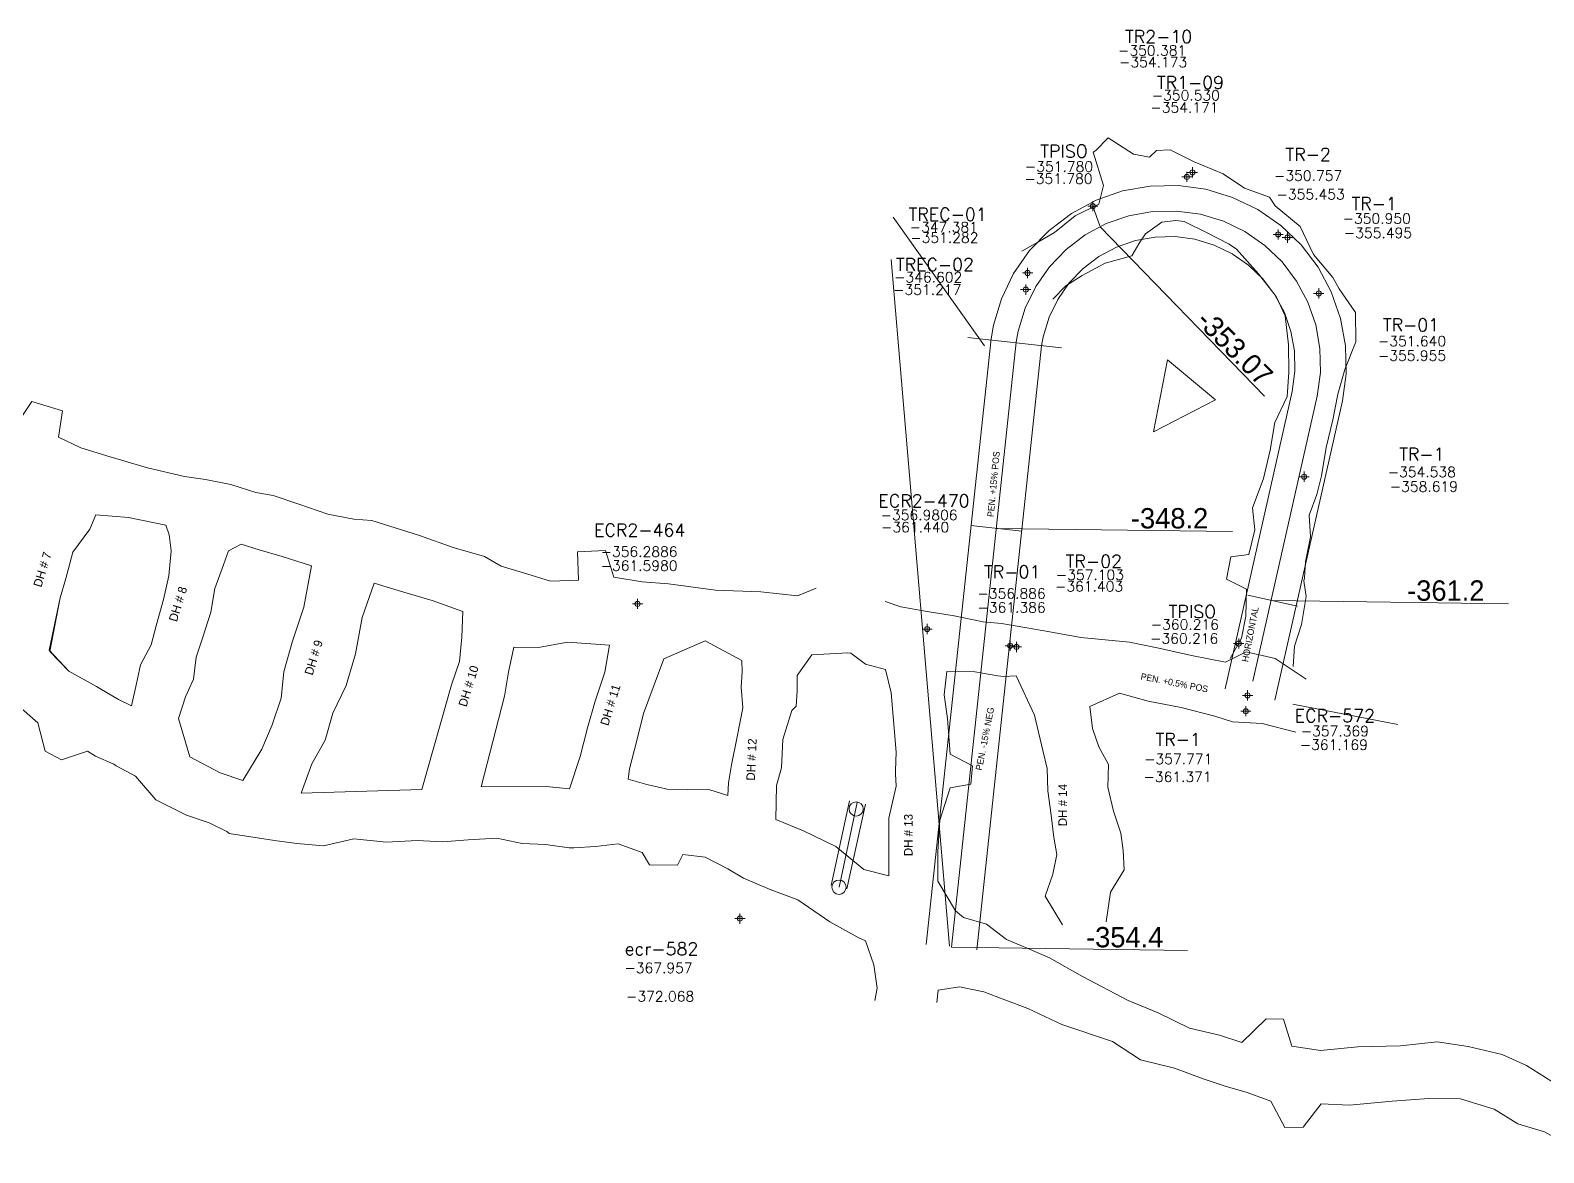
# Model space of a CAD drawing. Extents: x 0 to 99091, y -1812 to 13278.
# Drawn here: x 9227.7 to 9376.1, y 10213.1 to 10323.3 of the extents above; entities that cross this region are included whole.
import ezdxf
from ezdxf.enums import TextEntityAlignment as Align

# ---------------------------------------------------------------- set-up
doc = ezdxf.new("R2010")
doc.units = 0
doc.header["$MEASUREMENT"] = 0
doc.header["$PDMODE"] = 34
doc.header["$PDSIZE"] = 0.5
for name, color, linetype in [('CF-440-9487-E-SCR', 5, 'Continuous'), ('F-440-9493-E-SCR', 1, 'Continuous'), ('nom_dib', 7, 'Continuous'), ('R-440-9273-N-FIC', 232, 'Continuous'), ('R-440-9273-N-PROY', 232, 'Continuous'), ('R-440-9273-N-SCR', 232, 'Continuous')]:
    doc.layers.add(name, color=color, linetype=linetype)
doc.styles.add('ROMAND', font='ROMAND.SHX')
doc.styles.add('ROMANS', font='ROMANS.SHX', dxfattribs={"width": 2.5})

# ---------------------------------------------------------------- blocks, each defined once
blk = doc.blocks.new('F2')
at = {"lineweight": 0}
blk.add_point((0, 0), dxfattribs=at)
at = {"lineweight": 0, "style": 'ROMAND'}
for tag, height, p in [('NOMBRE', 1.25, (0.2, 6.62)), ('CIELO', 1, (0.14, 4.62)), ('PISO', 1, (0.14, 3.25))]:
    blk.add_attdef(tag, text='', height=height, dxfattribs=at).set_placement(p, align=Align.CENTER)
at = {"lineweight": 0, "style": 'ROMANS', "flags": 1}
for tag, p in [('MINA', (-0.07, -3.26)), ('LOCALIZACION', (-0.07, -4.93)), ('ESTRUCTURA', (-0.07, -6.62)), ('NIVEL', (-0.07, -8.29)), ('OBRA', (-0.07, -10.12)), ('FECHA', (-0.07, -11.79)), ('ATRAS', (-0.07, -13.48)), ('TOPOGRAFO', (2.67, -15.3))]:
    blk.add_attdef(tag, text='', height=1.25, dxfattribs=at).set_placement(p, align=Align.CENTER)

msp = doc.modelspace()

# ---------------------------------------------------------------- linework, layer by layer
at = {"color": 0, "linetype": 'Continuous', "lineweight": 0, "ltscale": 5, "flags": 128}
for points, elevation in [([(9331.92, 10305.99), (9332.6, 10304.06)], -351.78), ([(9312.13, 10300.77), (9317.85, 10233.37)], -347.38), ([(9351.52, 10257.13), (9361.82, 10255.12)], -357.37), ([(9318.06, 10233.28), (9341.2, 10232.96)], -361.19)]:
    msp.add_lwpolyline(points, dxfattribs=dict(at, elevation=elevation))
at = {"color": 5, "linetype": 'Continuous', "lineweight": 0, "ltscale": 5, "elevation": -350.38, "flags": 128}
msp.add_lwpolyline([(9319.66, 10293.11), (9328.84, 10292.08)], dxfattribs=at)
at = {"color": 3, "linetype": 'Continuous', "lineweight": 0, "flags": 128}
for points in [[(9306.25, 10239.34), (9308.04, 10247.65)], [(9307.81, 10239), (9309.61, 10247.32)]]:
    msp.add_lwpolyline(points, dxfattribs=at)
at = {"color": 1, "linetype": 'Continuous', "lineweight": 0, "elevation": -355.2, "flags": 128}
msp.add_lwpolyline([(9307.03, 10239.17), (9308.82, 10247.48)], dxfattribs=at)
at = {"color": 2, "linetype": 'Continuous', "lineweight": 0}
for centre in [(9308.71, 10246.85), (9307.03, 10239.17, -355.2)]:
    msp.add_circle(centre, 0.7, dxfattribs=at)
at = {"layer": 'CF-440-9487-E-SCR', "linetype": 'Continuous', "lineweight": 0, "flags": 128}
for points, elevation in [([(9322.97, 10265.05), (9322.97, 10265.05)], -355.32), ([(9322.61, 10259.91), (9323.2, 10259.85)], -355.32), ([(9322.61, 10259.91), (9323.2, 10259.85)], -360.22)]:
    msp.add_lwpolyline(points, dxfattribs=dict(at, elevation=elevation))
at = {"layer": 'CF-440-9487-E-SCR', "linetype": 'Continuous', "lineweight": 0}
for points in [[(9244.91, 10279.18, -356.43), (9242.84, 10279.47, -356.62), (9239.2, 10280.32, -356.75), (9235.54, 10281.4, -356.58), (9232.67, 10282.28, -356.4), (9230.5, 10283.33, -356.22), (9230.89, 10285.91, -356.04), (9227.87, 10286.83, -356.04), (9226.44, 10284.68, -356.4), (9226.43, 10284.68, -356.4)], [(9244.91, 10279.18, -360.63), (9242.84, 10279.47, -361.12), (9239.2, 10280.32, -361.15), (9235.54, 10281.4, -360.78), (9232.67, 10282.28, -361), (9230.5, 10283.33, -361.02), (9230.89, 10285.91, -360.94), (9227.87, 10286.83, -360.94), (9226.44, 10284.68, -361), (9226.44, 10284.68, -361)], [(9251.53, 10277.62, -360.69), (9249.84, 10277.89, -360.73), (9247.37, 10278.7, -360.68), (9244.91, 10279.18, -360.63)], [(9251.53, 10277.62, -356.19), (9249.84, 10277.89, -356.43), (9247.37, 10278.7, -356.28), (9244.91, 10279.18, -356.43)], [(9261.2, 10275.14, -355.18), (9259.46, 10275.27, -355.41), (9256.89, 10275.77, -355.76), (9254.06, 10276.77, -355.82), (9251.53, 10277.62, -356.19)], [(9261.2, 10275.14, -360.48), (9259.46, 10275.27, -360.41), (9256.89, 10275.77, -360.46), (9254.06, 10276.77, -360.82), (9251.53, 10277.62, -360.69)], [(9229.58, 10262.43, -356.79), (9230.65, 10267.55, -356.96), (9231.19, 10269.46, -355.82), (9231.9, 10272.04, -356.48), (9233.55, 10274.3, -356.43), (9234.16, 10275.71, -355.58)], [(9229.64, 10262.31, -360.89), (9230.65, 10267.55, -361.06), (9231.19, 10269.46, -360.32), (9231.9, 10272.04, -360.98), (9233.55, 10274.3, -360.83), (9234.16, 10275.71, -361.08)], [(9241.02, 10274.7, -356.62), (9237.35, 10275.46, -356.75), (9234.16, 10275.71, -355.58), (9234.16, 10275.71, -355.58)], [(9241.02, 10274.7, -361.12), (9237.35, 10275.46, -361.15), (9234.16, 10275.71, -361.08)], [(9273.91, 10270.66, -354.93), (9272.26, 10271.62, -354.66), (9269.18, 10272.51, -354.65), (9265.9, 10273.69, -355.08), (9261.2, 10275.14, -355.18)], [(9273.91, 10270.66, -360.33), (9272.26, 10271.62, -359.76), (9269.18, 10272.51, -359.85), (9265.9, 10273.69, -360.08), (9261.2, 10275.14, -360.48)], [(9237.63, 10256.97, -354.19), (9238.13, 10259.17, -354.72), (9238.52, 10261, -355.38), (9239.57, 10262.95, -355.3), (9240.1, 10264.94, -355.59), (9240.77, 10267.41, -355.99), (9241.29, 10269.71, -356.24), (9241.55, 10272.18, -356.51), (9241.35, 10273.76, -356.59), (9241.02, 10274.7, -356.62)], [(9237.63, 10256.97, -358.59), (9238.13, 10259.17, -359.02), (9238.52, 10261, -359.38), (9239.57, 10262.95, -359.4), (9240.1, 10264.94, -359.69), (9240.77, 10267.41, -360.09), (9241.29, 10269.71, -360.34), (9241.55, 10272.18, -360.61), (9241.35, 10273.76, -360.69), (9241.02, 10274.7, -361.12)], [(9242.26, 10255.71, -354.19), (9242.95, 10257.86, -354.72), (9243.73, 10259.59, -355.38), (9244, 10261.75, -355.3), (9244.64, 10263.72, -355.59), (9245.41, 10266.15, -355.99), (9245.83, 10268.48, -356.24), (9246.66, 10270.8, -356.51), (9247.15, 10272.19, -356.59), (9248.39, 10272.82, -356.43)], [(9242.26, 10255.71, -358.59), (9242.95, 10257.86, -359.02), (9243.73, 10259.59, -359.38), (9244, 10261.75, -359.4), (9244.64, 10263.72, -359.69), (9245.41, 10266.15, -360.09), (9245.83, 10268.48, -360.34), (9246.66, 10270.8, -360.61), (9247.15, 10272.19, -360.69), (9248.39, 10272.82, -360.73)], [(9250.17, 10272.28, -356.19), (9248.39, 10272.82, -356.43)], [(9250.17, 10272.28, -360.69), (9248.39, 10272.82, -360.73), (9248.39, 10272.82, -360.73)], [(9255.29, 10270.72, -355.76), (9252.43, 10271.63, -355.82), (9250.17, 10272.28, -356.19)], [(9255.29, 10270.72, -360.46), (9252.43, 10271.63, -360.82), (9250.17, 10272.28, -360.69)], [(9281.39, 10272.08, -360.09), (9281.49, 10269.3, -360.23), (9278.73, 10269.19, -360.23), (9276.42, 10269.91, -360.23), (9273.91, 10270.66, -360.33)], [(9281.39, 10272.08, -355.19), (9281.49, 10269.3, -355.43), (9278.73, 10269.19, -355.83), (9276.42, 10269.91, -355.13), (9273.91, 10270.66, -354.93)], [(9302.94, 10267.76, -355.53), (9299.35, 10268.16, -355.76), (9294.9, 10268.33, -355.1), (9290.32, 10268.93, -354.53), (9287.72, 10269.14, -354.85), (9284.95, 10269.58, -355.17), (9284.12, 10272.21, -355.19), (9281.39, 10272.08, -355.19)], [(9302.94, 10267.76, -360.13), (9299.35, 10268.16, -360.16), (9294.9, 10268.33, -360.1), (9290.32, 10268.93, -360.03), (9287.72, 10269.14, -360.05), (9284.95, 10269.58, -360.07), (9284.12, 10272.21, -360.09), (9281.39, 10272.08, -360.09)], [(9252.57, 10260.31, -354.77), (9253.4, 10263.21, -354.83), (9254.54, 10266.66, -355.3), (9255.29, 10270.72, -355.76)], [(9252.57, 10260.31, -360.07), (9253.4, 10263.21, -360.23), (9254.54, 10266.66, -360.4), (9255.29, 10270.72, -360.46)], [(9258.71, 10258.95, -354.42), (9259.6, 10262.08, -354.83), (9260.25, 10265.62, -355.3), (9261.44, 10269.02, -355.66)], [(9258.71, 10258.95, -359.52), (9259.6, 10262.08, -360.23), (9260.25, 10265.62, -360.4), (9261.45, 10269, -360.46)], [(9270.13, 10266.22, -354.66), (9267.13, 10267.3, -354.65), (9263.78, 10268.3, -355.08), (9261.44, 10269.02, -355.66)], [(9270.13, 10266.22, -359.76), (9267.13, 10267.3, -359.85), (9263.78, 10268.3, -360.08), (9261.45, 10269, -360.46)], [(9304.79, 10268.51, -356.1), (9302.94, 10267.76, -355.53)], [(9304.79, 10268.51, -360.2), (9302.94, 10267.76, -360.13)], [(9266.1, 10248.75, -354.73), (9269.03, 10259.02, -355.13), (9269.82, 10261.31, -355.33), (9270.03, 10263.72, -355.43), (9270.13, 10266.22, -354.66)], [(9266.1, 10248.75, -360.13), (9269.03, 10259.02, -360.13), (9269.82, 10261.31, -360.23), (9270.03, 10263.72, -360.23), (9270.13, 10266.22, -359.76)], [(9322.97, 10265.05, -355.41), (9321.17, 10265.22, -355.38), (9318.32, 10265.8, -355.44), (9315.66, 10266.24, -355.59), (9313.1, 10266.67, -355.65), (9311.56, 10267.2, -356.1)], [(9322.97, 10265.05, -360.01), (9321.17, 10265.22, -360.18), (9318.32, 10265.8, -360.14), (9315.66, 10266.24, -360.19), (9313.1, 10266.67, -360.25), (9311.56, 10267.2, -360.2)], [(9335.53, 10263.2, -357.33), (9330.75, 10263.66, -355.65), (9327.7, 10264.22, -355.69), (9325.43, 10264.61, -355.65), (9322.97, 10265.05, -355.41)], [(9335.53, 10263.2, -361.43), (9330.75, 10263.66, -360.15), (9327.7, 10264.22, -360.19), (9325.43, 10264.61, -360.15), (9322.97, 10265.05, -360.01)], [(9284.52, 10262.93, -360.22), (9280.4, 10263.2, -360.23), (9277.57, 10262.69, -360.23), (9275.13, 10262.72, -360.23)], [(9284.52, 10262.93, -355.82), (9280.4, 10263.2, -355.43), (9277.57, 10262.69, -355.83), (9275.13, 10262.72, -355.13)], [(9297.49, 10261.4, -355.83), (9293.91, 10263.33, -355.1), (9289.85, 10261.57, -355.82)], [(9297.49, 10261.4, -360.13), (9293.91, 10263.33, -360.1), (9289.85, 10261.57, -360.22)], [(9352.85, 10259.58, -357.49), (9349.79, 10261.61, -357.62), (9346.96, 10262.27, -357.26), (9344.93, 10261.24, -357.53), (9341.59, 10261.9, -357.46), (9338.38, 10262.64, -357.09), (9335.53, 10263.2, -357.33)], [(9352.85, 10259.58, -361.59), (9349.79, 10261.61, -361.52), (9346.96, 10262.27, -361.56), (9344.93, 10261.24, -361.53), (9341.59, 10261.9, -361.46), (9338.38, 10262.64, -361.39), (9335.53, 10263.2, -361.43)], [(9271.94, 10249.01, -360.13), (9274.21, 10257.92, -360.13), (9274.61, 10260.28, -360.23), (9275.13, 10262.72, -360.23)], [(9271.94, 10249.03, -354.73), (9274.21, 10257.92, -355.13), (9274.61, 10260.28, -355.33), (9275.13, 10262.72, -355.13)], [(9280.6, 10248.83, -354.61), (9281.64, 10252, -355.52), (9282.35, 10254.81, -355.19), (9283.12, 10257.41, -355.17), (9284.05, 10260.26, -355.34), (9284.52, 10262.93, -355.82)], [(9280.6, 10248.83, -360.01), (9281.64, 10252, -360.12), (9282.35, 10254.81, -360.09), (9283.12, 10257.41, -360.17), (9284.05, 10260.26, -360.14), (9284.52, 10262.93, -360.22)], [(9302.39, 10256.5, -355.81), (9302.82, 10256.95, -355.81), (9302.91, 10258.45, -355.94), (9302.91, 10259.95, -355.88), (9304.37, 10261.98, -355.18)], [(9302.39, 10256.5, -360.11), (9302.82, 10256.95, -360.21), (9302.91, 10258.45, -360.24), (9302.91, 10259.95, -360.18), (9304.37, 10261.98, -360.08)], [(9311.6, 10260.54, -356.16), (9309.62, 10261.07, -355.9), (9308.18, 10262.12, -355.48), (9307.88, 10262.17, -355.47), (9304.37, 10261.98, -355.18)], [(9311.6, 10260.54, -360.06), (9309.62, 10261.07, -360.2), (9308.18, 10262.12, -360.18), (9307.88, 10262.17, -360.17), (9304.37, 10261.98, -360.08)], [(9248.55, 10249.65, -354.27), (9250.43, 10252.72, -354.26), (9251.44, 10255.11, -354.05), (9252.31, 10257.73, -354.27), (9252.57, 10260.31, -354.77)], [(9248.55, 10249.65, -359.67), (9250.43, 10252.72, -358.96), (9251.44, 10255.11, -358.85), (9252.31, 10257.73, -359.27), (9252.57, 10260.31, -360.07)], [(9286.34, 10249.76, -360.12), (9286.48, 10250.77, -360.12), (9287.2, 10253.58, -360.09), (9287.86, 10256.2, -360.17), (9288.89, 10259.03, -360.14), (9289.85, 10261.57, -360.22)], [(9286.35, 10249.76, -355.52), (9286.48, 10250.77, -355.52), (9287.2, 10253.58, -355.19), (9287.86, 10256.2, -355.17), (9288.89, 10259.03, -355.34), (9289.85, 10261.57, -355.82)], [(9297.6, 10256.76, -355.81), (9297.42, 10258.8, -355.94), (9297.52, 10260.3, -355.88), (9297.49, 10261.4, -355.83)], [(9297.6, 10256.76, -360.11), (9297.42, 10258.8, -360.24), (9297.52, 10260.3, -360.18), (9297.49, 10261.4, -360.13)], [(9311.91, 10240.28, -354.8), (9311.92, 10242.83, -356.1), (9311.92, 10245.93, -356.07), (9312.63, 10249.1, -355.75), (9312.57, 10250.31, -355.74), (9312.58, 10250.61, -355.74), (9312.63, 10252.41, -355.63), (9312.35, 10255.92, -355.9), (9312.13, 10258.23, -355.38), (9311.6, 10260.54, -356.16)], [(9311.91, 10240.28, -359.5), (9311.92, 10242.83, -360.2), (9311.92, 10245.93, -360.08), (9312.63, 10249.1, -360.05), (9312.57, 10250.31, -360.04), (9312.58, 10250.61, -360.04), (9312.63, 10252.41, -360.03), (9312.35, 10255.92, -360), (9312.13, 10258.23, -360.08), (9311.6, 10260.54, -360.06)], [(9318.45, 10236.86, -355.98), (9316.72, 10239.76, -356.03), (9316.71, 10242.67, -356.1), (9316.92, 10245.76, -356.07), (9317.92, 10248.93, -355.75), (9319.94, 10249.28, -355.74), (9320.12, 10251.08, -355.74), (9317.93, 10252.23, -355.63), (9317.65, 10255.74, -355.9), (9317.33, 10258.05, -355.38), (9317.6, 10260.35, -356.16)], [(9318.45, 10236.86, -359.98), (9316.72, 10239.76, -360.13), (9316.71, 10242.67, -360.2), (9316.92, 10245.76, -360.08), (9317.92, 10248.93, -360.05), (9319.94, 10249.28, -360.04), (9320.12, 10251.08, -360.04), (9317.93, 10252.23, -360.03), (9317.65, 10255.74, -360), (9317.33, 10258.05, -360.08), (9317.6, 10260.35, -360.06)], [(9322.61, 10259.91, -355.32), (9320.34, 10260.29, -355.38), (9317.6, 10260.35, -356.16)], [(9322.61, 10259.91, -360.22), (9320.34, 10260.29, -360.18), (9317.6, 10260.35, -360.06)], [(9254.27, 10248.4, -354.73), (9255.32, 10251.29, -354.26), (9256.62, 10253.59, -354.05), (9257.4, 10256.25, -354.27), (9258.71, 10258.95, -354.42)], [(9254.27, 10248.4, -360.13), (9255.32, 10251.29, -358.96), (9256.62, 10253.59, -358.85), (9257.4, 10256.25, -359.27), (9258.71, 10258.95, -359.52)], [(9324.41, 10259.92, -355.65), (9323.2, 10259.85, -355.54)], [(9324.41, 10259.92, -360.15), (9323.2, 10259.85, -360.09)], [(9326.2, 10256.05, -357.34), (9324.41, 10259.92, -355.65)], [(9326.2, 10256.05, -361.34), (9324.41, 10259.92, -360.15)], [(9331.87, 10254.74, -357.81), (9331.64, 10256.9, -357.34), (9334.54, 10258.2, -357.33)], [(9331.87, 10254.74, -361.81), (9331.64, 10256.9, -361.34), (9334.54, 10258.2, -361.43)], [(9351.82, 10254.38, -357.49), (9348.53, 10255.23, -357.62), (9345.61, 10255.4, -357.26), (9343.88, 10255.95, -357.53), (9340.58, 10256.8, -357.46), (9337.35, 10257.44, -357.09), (9334.54, 10258.2, -357.33)], [(9351.82, 10254.38, -361.59), (9348.53, 10255.23, -361.52), (9345.61, 10255.4, -361.56), (9343.88, 10255.95, -361.53), (9340.58, 10256.8, -361.46), (9337.35, 10257.44, -361.39), (9334.54, 10258.2, -361.43)], [(9296.13, 10248.17, -354.88), (9296.19, 10249.4, -355.17), (9296.49, 10251.17, -355.62), (9297.04, 10253.92, -355.81), (9297.6, 10256.76, -355.81)], [(9296.14, 10248.17, -359.09), (9296.19, 10249.4, -359.37), (9296.49, 10251.17, -359.92), (9297.04, 10253.92, -360.11), (9297.6, 10256.76, -360.11)], [(9300.82, 10245.83, -354.63), (9300.89, 10249.14, -355.17), (9301.38, 10250.9, -355.62), (9301.53, 10253.67, -355.81), (9302.39, 10256.5, -355.81)], [(9300.82, 10245.83, -359.43), (9300.89, 10249.14, -359.37), (9301.38, 10250.9, -359.92), (9301.53, 10253.67, -360.11), (9302.39, 10256.5, -360.11)], [(9328.93, 10235.49, -354.26), (9327.25, 10238.28, -354.66), (9328.01, 10240.44, -354.57), (9328.39, 10242.37, -354.77), (9328.08, 10244.05, -354.97), (9327.84, 10246.24, -355.17), (9327.49, 10248.62, -355.68), (9327.45, 10250.82, -356.08), (9327.03, 10252.6, -356.28), (9326.2, 10256.05, -357.34)], [(9328.93, 10235.49, -359.56), (9327.25, 10238.28, -359.76), (9328.01, 10240.44, -359.77), (9328.39, 10242.37, -359.77), (9328.08, 10244.05, -359.77), (9327.84, 10246.24, -359.77), (9327.49, 10248.62, -359.68), (9327.45, 10250.82, -359.68), (9327.03, 10252.6, -359.78), (9326.2, 10256.05, -361.34)], [(9333.22, 10235.76, -354.26), (9333.64, 10238.69, -354.66), (9335, 10240.89, -354.57), (9334.88, 10242.78, -354.77), (9334.67, 10244.47, -354.97), (9333.93, 10246.63, -355.17), (9333.38, 10249, -355.68), (9333.44, 10251.21, -356.08), (9332.52, 10252.95, -356.28), (9331.87, 10254.74, -357.81)], [(9333.22, 10235.76, -359.56), (9333.64, 10238.69, -359.76), (9335, 10240.89, -359.77), (9334.88, 10242.78, -359.77), (9334.67, 10244.47, -359.77), (9333.93, 10246.63, -359.77), (9333.38, 10249, -359.68), (9333.44, 10251.21, -359.68), (9332.52, 10252.95, -359.78), (9331.87, 10254.74, -361.81)]]:
    msp.add_polyline3d(points, dxfattribs=at)
at = {"layer": 'F-440-9493-E-SCR', "color": 1, "linetype": 'Continuous', "lineweight": 0, "flags": 128}
for elevation in [-354.73, -360.13]:
    msp.add_lwpolyline([(9266.1, 10248.75), (9254.27, 10248.4)], dxfattribs=dict(at, elevation=elevation))
at = {"layer": 'F-440-9493-E-SCR', "color": 1, "linetype": 'Continuous', "lineweight": 0}
for points in [[(9234.12, 10252.04, -356.2), (9233.33, 10252.53, -354.23), (9230.78, 10251.67, -354.47), (9229.17, 10252.52, -354.48), (9228.47, 10255.31, -354.74), (9226.33, 10257.18, -354.3), (9222.55, 10259.43, -354.39), (9219.25, 10261.52, -354.57), (9214.88, 10260.63, -353.94), (9214.88, 10260.63, -353.94), (9211.88, 10262.43, -354.01), (9207.75, 10262.92, -354.38), (9204.63, 10262.57, -354.84), (9202.27, 10263.94, -354.97)], [(9234.12, 10252.04, -359.6), (9233.33, 10252.53, -359.13), (9230.78, 10251.67, -359.37), (9229.17, 10252.52, -359.38), (9228.47, 10255.31, -359.54), (9226.33, 10257.18, -359.5), (9222.55, 10259.43, -359.59), (9219.25, 10261.52, -359.67), (9214.88, 10260.63, -359.74), (9214.88, 10260.63, -359.74), (9211.88, 10262.43, -359.81), (9207.75, 10262.92, -359.88), (9204.63, 10262.57, -359.94), (9202.27, 10263.94, -359.57)], [(9237.63, 10256.97, -354.19), (9236.36, 10257.59, -354.23), (9234.55, 10258.67, -354.47), (9234.21, 10258.87, -354.48), (9231.5, 10260.38, -354.74), (9229.58, 10262.43, -356.79)], [(9237.63, 10256.97, -358.59), (9236.36, 10257.59, -359.13), (9234.55, 10258.67, -359.37), (9234.21, 10258.87, -359.38), (9231.5, 10260.38, -359.54), (9229.64, 10262.31, -360.89)], [(9248.55, 10249.65, -354.27), (9246.33, 10250.39, -354.51), (9243.38, 10251.97, -354.71), (9242.26, 10255.71, -354.19)], [(9248.55, 10249.65, -359.67), (9246.33, 10250.39, -359.71), (9243.38, 10251.97, -359.71), (9242.26, 10255.71, -358.59)], [(9251.66, 10243.77, -355.18), (9247.23, 10244.45, -354.64), (9247, 10244.63, -354.63), (9245.26, 10245.5, -354.27), (9243.04, 10246.24, -354.51), (9240.02, 10247.74, -354.71), (9238.04, 10250.08, -354.62), (9236.15, 10251.07, -354.56), (9235.91, 10251.25, -354.55), (9234.12, 10252.04, -356.2)], [(9251.66, 10243.77, -359.68), (9247.23, 10244.45, -359.64), (9247, 10244.63, -359.63), (9245.26, 10245.5, -359.67), (9243.04, 10246.24, -359.71), (9240.02, 10247.74, -359.71), (9238.04, 10250.08, -359.62), (9236.15, 10251.07, -359.66), (9235.91, 10251.25, -359.65), (9234.12, 10252.04, -359.6)], [(9280.6, 10248.83, -354.61), (9278.3, 10249.05, -355.17), (9271.94, 10249.03, -354.73)], [(9280.6, 10248.83, -360.01), (9278.3, 10249.05, -359.97), (9271.94, 10249.01, -360.13)], [(9296.14, 10248.17, -354.88), (9296.13, 10248.17, -354.88), (9294.35, 10248.71, -355.25), (9292.15, 10248.77, -355.45), (9290.14, 10248.8, -355.44), (9290.04, 10248.81, -355.44), (9288.17, 10249.24, -355.03), (9286.35, 10249.76, -355.52), (9286.34, 10249.76, -355.52)], [(9296.14, 10248.17, -359.08), (9296.13, 10248.17, -359.08), (9294.35, 10248.71, -359.55), (9292.15, 10248.77, -359.45), (9290.14, 10248.8, -359.64), (9290.04, 10248.81, -359.64), (9288.17, 10249.24, -359.63), (9286.34, 10249.76, -360.12)], [(9311.91, 10240.28, -359.5), (9309.45, 10240.92, -359.53), (9306.72, 10243.15, -359.36), (9303.54, 10244.71, -359.3), (9300.82, 10245.83, -359.43)], [(9311.91, 10240.28, -354.8), (9309.45, 10240.92, -354.83), (9306.72, 10243.15, -354.66), (9303.54, 10244.71, -354.2), (9300.82, 10245.83, -354.63)], [(9281.02, 10243.02, -354.81), (9281.02, 10243.02, -354.81), (9280.55, 10243.03, -354.61), (9278.25, 10243.35, -355.17), (9275.96, 10243.47, -354.44), (9273.46, 10243.99, -354.5), (9270.66, 10243.81, -355.16), (9268.16, 10243.63, -355.13), (9265.66, 10243.75, -355.19), (9262.66, 10243.58, -355.54), (9259.46, 10243.91, -355.7), (9256.46, 10243.23, -355.45), (9253.86, 10243.45, -355.32), (9251.66, 10243.77, -355.18)], [(9281.02, 10243.02, -359.81), (9281.02, 10243.02, -359.81), (9280.55, 10243.03, -360.01), (9278.25, 10243.35, -359.97), (9275.96, 10243.47, -359.94), (9273.46, 10243.99, -359.8), (9270.66, 10243.81, -359.76), (9268.16, 10243.63, -359.73), (9265.66, 10243.75, -359.69), (9262.66, 10243.58, -359.74), (9259.46, 10243.91, -359.7), (9256.46, 10243.23, -359.65), (9253.86, 10243.45, -359.62), (9251.66, 10243.77, -359.68)], [(9297.65, 10240.07, -354.27), (9297.65, 10240.07, -354.27), (9297.65, 10240.07, -354.27), (9296.11, 10240.97, -355.16), (9293.89, 10242.13, -355.25), (9291.7, 10242.38, -355.45), (9291.19, 10241.33, -355.44), (9288.45, 10241.38, -355.44), (9287.72, 10242.56, -355.03), (9285.36, 10243.42, -354.72), (9283.14, 10243.18, -355.01), (9281.02, 10243.02, -354.81)], [(9297.65, 10240.07, -359.47), (9297.65, 10240.07, -359.47), (9297.65, 10240.07, -359.47), (9296.11, 10240.97, -359.46), (9293.89, 10242.13, -359.55), (9291.7, 10242.38, -359.45), (9291.19, 10241.33, -359.64), (9288.45, 10241.38, -359.64), (9287.72, 10242.56, -359.63), (9285.36, 10243.42, -359.72), (9283.14, 10243.18, -359.81), (9281.02, 10243.02, -359.81)], [(9309.62, 10233.9, -355.58), (9308.91, 10234.24, -354.83), (9306.13, 10235.77, -354.66), (9302.99, 10237.93, -354.2), (9300.26, 10238.95, -354.63), (9297.65, 10240.07, -354.27)], [(9309.62, 10233.9, -359.88), (9308.91, 10234.24, -359.53), (9306.13, 10235.77, -359.36), (9302.99, 10237.93, -359.3), (9300.26, 10238.95, -359.43), (9297.65, 10240.07, -359.47)], [(9330.91, 10230.4, -354.9), (9327.67, 10232.23, -355.04), (9325.47, 10233.18, -354.8), (9323.45, 10234.05, -354.47), (9321.48, 10235.55, -355.73), (9319.25, 10236.19, -355.4), (9318.45, 10236.86, -355.98)], [(9330.91, 10230.4, -359.7), (9327.67, 10232.23, -359.94), (9325.47, 10233.18, -359.7), (9323.45, 10234.05, -359.87), (9321.48, 10235.55, -359.83), (9319.25, 10236.19, -360), (9318.45, 10236.86, -359.98)], [(9310.53, 10228.06, -355.02), (9310.76, 10229.26, -355.21), (9310.44, 10231.57, -355.39), (9309.62, 10233.9, -355.58)], [(9310.53, 10228.06, -359.92), (9310.76, 10229.26, -359.91), (9310.44, 10231.57, -359.59), (9309.62, 10233.9, -359.88)], [(9316.62, 10227.86, -355.02), (9316.76, 10229.06, -355.21)], [(9316.62, 10227.86, -359.92), (9316.76, 10229.06, -359.91)], [(9328.89, 10225.71, -354.9), (9325.53, 10227.27, -355.04), (9323.29, 10228.13, -354.8), (9321.23, 10228.91, -354.47), (9318.83, 10229.4, -355.73), (9316.76, 10229.06, -355.21)], [(9328.89, 10225.71, -359.7), (9325.53, 10227.27, -359.94), (9323.29, 10228.13, -359.7), (9321.23, 10228.91, -359.87), (9318.83, 10229.4, -359.83), (9316.76, 10229.06, -359.91)], [(9354.23, 10223.14, -354.93), (9351.43, 10223.58, -355.54), (9350.62, 10226.23, -355.76), (9348.91, 10226.27, -355.76), (9346.54, 10223.94, -355.57), (9344.35, 10224.66, -355.58), (9341.4, 10225.34, -355.59), (9338.33, 10226.83, -355.41), (9335.37, 10228.05, -355.32), (9330.91, 10230.4, -354.9)], [(9354.23, 10223.14, -359.93), (9351.43, 10223.58, -359.84), (9350.62, 10226.23, -359.86), (9348.91, 10226.27, -359.86), (9346.54, 10223.94, -359.97), (9344.35, 10224.66, -359.98), (9341.4, 10225.34, -359.89), (9338.33, 10226.83, -359.51), (9335.37, 10228.05, -359.52), (9330.91, 10230.4, -359.7)], [(9357.09, 10217.77, -355.21), (9354.31, 10217.9, -355.22), (9352.56, 10215.61, -355.63), (9350.76, 10215.6, -355.63), (9349.38, 10218.16, -355.54), (9347.32, 10218.94, -355.76), (9347.04, 10219.04, -355.76), (9344.91, 10219.64, -355.57), (9342.73, 10220.36, -355.58), (9339.92, 10221.42, -355.59), (9336.6, 10222.24, -355.41), (9333.85, 10224.03, -355.32), (9328.89, 10225.71, -354.9)], [(9354.31, 10217.9, -360.02), (9352.56, 10215.61, -359.93), (9350.76, 10215.6, -359.93), (9349.38, 10218.16, -359.84), (9347.32, 10218.94, -359.86), (9347.04, 10219.04, -359.86), (9344.91, 10219.64, -359.97), (9342.73, 10220.36, -359.98), (9339.92, 10221.42, -359.89), (9336.6, 10222.24, -359.51), (9333.85, 10224.03, -359.52), (9328.89, 10225.71, -359.7)], [(9381.63, 10218.86, -355), (9379.74, 10219.3, -355.52), (9376.93, 10220.11, -355.16), (9374.43, 10221.69, -355.39), (9372.06, 10222.75, -355.44), (9368.74, 10223.54, -355.66), (9365.67, 10223.99, -355.99), (9362.08, 10223.6, -355.61), (9357.92, 10223.51, -355.21), (9354.23, 10223.14, -354.93)], [(9381.63, 10218.86, -360.1), (9379.74, 10219.3, -360.02), (9376.93, 10220.11, -360.16), (9374.43, 10221.69, -360.29), (9372.06, 10222.75, -360.24), (9368.74, 10223.54, -360.26), (9365.67, 10223.99, -360.29), (9362.08, 10223.6, -360.11), (9357.92, 10223.51, -360.01), (9354.23, 10223.14, -359.93)], [(9379.58, 10213.11, -355), (9378.91, 10213.66, -355.52), (9376.2, 10215.17, -355.16), (9373.59, 10215.95, -355.39), (9371.27, 10217.4, -355.44), (9367.98, 10218.39, -355.66), (9364.86, 10218.45, -355.99), (9361.28, 10218.16, -355.61), (9357.08, 10217.77, -355.21), (9354.31, 10217.9, -355.22)], [(9379.58, 10213.11, -360.1), (9378.91, 10213.66, -360.02), (9376.2, 10215.17, -360.16), (9373.59, 10215.95, -360.29), (9371.27, 10217.4, -360.24), (9367.98, 10218.39, -360.26), (9364.86, 10218.45, -360.29), (9361.28, 10218.16, -360.11), (9357.08, 10217.77, -360.01), (9354.31, 10217.9, -360.02)]]:
    msp.add_polyline3d(points, dxfattribs=at)
at = {"layer": 'nom_dib', "color": 5, "linetype": 'Continuous', "lineweight": 0, "ltscale": 5, "elevation": -350.53, "flags": 128}
msp.add_lwpolyline([(9312.34, 10304.92), (9321.28, 10292.28)], dxfattribs=at)
at = {"layer": 'R-440-9273-N-PROY', "color": 3, "linetype": 'Continuous', "lineweight": 0, "ltscale": 5, "flags": 128}
for points in [[(9349.76, 10257.53), (9356.39, 10286.9), (9356.75, 10289.54), (9356.69, 10292.29), (9356.2, 10294.99), (9355.3, 10297.59), (9354, 10300), (9352.34, 10302.2), (9350.36, 10304.09), (9348.1, 10305.67), (9345.63, 10306.86), (9343, 10307.65), (9340.28, 10308.02), (9337.53, 10307.97), (9334.83, 10307.49), (9332.23, 10306.58), (9329.81, 10305.28), (9327.62, 10303.62), (9325.72, 10301.64), (9324.15, 10299.39), (9322.96, 10296.91), (9322.18, 10294.32), (9321.94, 10292.99), (9315.57, 10233.55)], [(9344.88, 10258.63), (9351.46, 10287.8), (9351.74, 10289.82), (9351.7, 10291.79), (9351.35, 10293.71), (9350.71, 10295.57), (9349.78, 10297.3), (9348.6, 10298.86), (9347.18, 10300.21), (9345.57, 10301.33), (9343.81, 10302.18), (9341.93, 10302.75), (9339.99, 10303.02), (9338.02, 10302.97), (9336.1, 10302.63), (9334.25, 10301.98), (9332.52, 10301.06), (9330.96, 10299.88), (9329.6, 10298.46), (9328.48, 10296.85), (9327.63, 10295.09), (9327.05, 10293.16), (9326.89, 10292.29), (9320.54, 10233.01)], [(9339.25, 10290.92), (9337.87, 10283.86), (9343.95, 10286.98), (9339.25, 10290.92)]]:
    msp.add_lwpolyline(points, dxfattribs=at)
at = {"layer": 'R-440-9273-N-PROY', "color": 1, "linetype": 'Continuous', "lineweight": 0, "ltscale": 5, "flags": 128}
for points, elevation in [([(9347.62, 10259.4), (9353.92, 10287.35), (9354.24, 10289.68), (9354.19, 10292.04), (9353.78, 10294.35), (9353, 10296.58), (9351.89, 10298.65), (9350.47, 10300.53), (9348.77, 10302.15), (9346.84, 10303.5), (9344.72, 10304.52), (9342.47, 10305.2), (9340.13, 10305.52), (9337.78, 10305.47), (9335.46, 10305.06), (9333.24, 10304.28), (9331.17, 10303.17), (9329.29, 10301.75), (9327.66, 10300.05), (9326.32, 10298.12), (9325.29, 10296), (9324.61, 10293.74), (9324.41, 10292.64), (9318.06, 10233.28)], -361.19), ([(9332.63, 10303.98), (9348.74, 10287.36)], -361.19), ([(9322.46, 10274.38), (9345.6, 10274.06)], -348.19), ([(9349.55, 10267.29), (9372.69, 10266.96)], -361.19)]:
    msp.add_lwpolyline(points, dxfattribs=dict(at, elevation=elevation))
at = {"layer": 'R-440-9273-N-PROY', "color": 3, "linetype": 'Continuous', "lineweight": 0, "ltscale": 5, "flags": 128}
for points, elevation in [([(9319.97, 10274.65), (9324.94, 10274.11)], -348.19), ([(9347.11, 10267.83), (9351.99, 10266.74)], -361.19)]:
    msp.add_lwpolyline(points, dxfattribs=dict(at, elevation=elevation))
at = {"layer": 'R-440-9273-N-SCR', "color": 232, "linetype": 'Continuous', "lineweight": 0, "ltscale": 5}
for points in [[(9324.97, 10301.59, -347.28), (9326.53, 10302.47, -347.71), (9328.17, 10303.4, -348.26), (9330.18, 10305.04, -348.29), (9332.51, 10306.18, -349.02), (9332.98, 10308.03, -349.1), (9331.95, 10311.29, -349.12), (9332.2, 10311.45, -349.16), (9333.41, 10312.69, -350.27), (9333.41, 10312.69, -350.27), (9335.91, 10311.09, -349.63), (9337.48, 10310.79, -349.59), (9338.15, 10311.46, -350.01), (9339.49, 10311.53, -349.84)], [(9324.97, 10301.59, -351.48), (9326.53, 10302.47, -351.81), (9328.17, 10303.4, -352.16), (9330.18, 10305.04, -352.89), (9332.51, 10306.18, -353.42), (9332.98, 10308.03, -353.4), (9331.95, 10311.29, -353.52), (9332.2, 10311.45, -353.56), (9333.41, 10312.69, -353.57), (9333.41, 10312.69, -353.57), (9335.91, 10311.09, -353.73), (9337.48, 10310.79, -353.79), (9338.15, 10311.46, -353.81), (9339.49, 10311.53, -353.94)], [(9339.49, 10311.53, -353.94), (9339.49, 10311.53, -353.94), (9341.85, 10310.36, -354.43), (9344.71, 10309.16, -354.68), (9346.8, 10307.76, -356.95), (9349.24, 10306.88, -355.14), (9349.24, 10306.88, -355.14)], [(9339.49, 10311.53, -349.84), (9339.49, 10311.53, -349.84), (9341.85, 10310.36, -350.73), (9344.71, 10309.16, -350.88), (9346.8, 10307.76, -349.95), (9349.24, 10306.88, -350.44), (9349.24, 10306.88, -350.44)], [(9349.24, 10306.88, -350.44), (9349.8, 10306.03, -350.84), (9352.26, 10303.99, -351.2), (9353.56, 10301.24, -351.04), (9355.46, 10299.01, -351.59)], [(9349.24, 10306.88, -355.14), (9349.8, 10306.03, -355.44), (9352.26, 10303.99, -355.8), (9353.56, 10301.24, -356.04), (9355.46, 10299.01, -356.09)], [(9327.99, 10296.87, -347.28), (9329.28, 10298.17, -347.71), (9330.86, 10299.19, -348.26), (9333.14, 10300.41, -348.29), (9335.75, 10301.13, -349.02), (9336.54, 10302.47, -349.1), (9337.07, 10303.29, -349.12), (9337.32, 10303.45, -349.16), (9338.69, 10304.44, -350.27), (9338.69, 10304.44, -350.27), (9340.06, 10304.6, -349.63), (9340.89, 10304.48, -350.76), (9340.89, 10304.48, -350.76), (9340.89, 10304.48, -350.76)], [(9327.99, 10296.87, -351.48), (9329.28, 10298.17, -351.81), (9330.86, 10299.19, -352.16), (9333.14, 10300.41, -352.89), (9335.75, 10301.13, -353.42), (9336.54, 10302.47, -353.4), (9337.07, 10303.29, -353.52), (9337.32, 10303.45, -353.56), (9338.69, 10304.44, -353.57), (9338.69, 10304.44, -353.57), (9340.06, 10304.6, -353.73), (9340.89, 10304.48, -354.48), (9340.89, 10304.48, -354.48), (9340.89, 10304.48, -354.48)], [(9340.89, 10304.48, -354.48), (9343.12, 10303.37, -354.68), (9345.29, 10302.26, -356.95), (9346.02, 10301.77, -355.44), (9346.02, 10301.77, -355.44)], [(9340.89, 10304.48, -350.76), (9343.12, 10303.37, -350.88), (9345.29, 10302.26, -349.95), (9346.02, 10301.77, -350.84), (9346.02, 10301.77, -350.84)], [(9346.02, 10301.77, -355.44), (9346.02, 10301.77, -355.44), (9348.15, 10299.35, -355.8), (9349.91, 10297.12, -356.04)], [(9346.02, 10301.77, -350.84), (9346.02, 10301.77, -350.84), (9348.15, 10299.35, -351.2), (9349.91, 10297.12, -351.04)], [(9355.46, 10299.01, -351.59), (9355.46, 10299.01, -351.59), (9355.46, 10299.01, -351.59), (9355.46, 10299.01, -351.59), (9355.46, 10299.01, -351.59), (9356.07, 10297.87, -351.53), (9357.68, 10295.57, -351.55), (9357.71, 10292.69, -351.34), (9356.64, 10289.96, -352.79), (9355.95, 10287.55, -353.01), (9355.47, 10285.04, -353.05), (9354.8, 10282.33, -353.4), (9354.33, 10279.53, -354.54)], [(9355.46, 10299.01, -356.09), (9355.46, 10299.01, -356.09), (9355.46, 10299.01, -356.09), (9355.46, 10299.01, -356.09), (9355.46, 10299.01, -356.09), (9356.07, 10297.87, -356.13), (9357.68, 10295.57, -356.55), (9357.71, 10292.69, -356.84), (9356.64, 10289.96, -357.29), (9355.95, 10287.55, -357.71), (9355.47, 10285.04, -358.05), (9354.8, 10282.33, -358.3), (9354.33, 10279.53, -358.56)], [(9349.91, 10297.12, -351.04), (9350.78, 10295.24, -351.55), (9351.12, 10292.38, -351.34), (9351.15, 10289.7, -352.79), (9350.96, 10287.31, -353.01), (9349.78, 10284.77, -353.05), (9349.31, 10282.07, -353.4), (9348.64, 10279.26, -354.54)], [(9349.91, 10297.12, -356.04), (9350.78, 10295.24, -356.55), (9351.12, 10292.38, -356.84), (9351.15, 10289.7, -357.29), (9350.96, 10287.31, -357.71), (9349.78, 10284.77, -358.05), (9349.31, 10282.07, -358.3), (9348.64, 10279.26, -358.56)], [(9354.33, 10279.53, -354.54), (9354.33, 10279.53, -354.54), (9353.9, 10277.69, -355.39), (9353.14, 10275.68, -354.49), (9353.27, 10273.55, -355.49), (9352.76, 10271.11, -355.72), (9352.66, 10269.52, -355.98), (9352.62, 10269.22, -356), (9352.83, 10267.69, -356.45), (9352.38, 10264.94, -356.81), (9351.71, 10262.82, -357.62), (9351.55, 10260.83, -357.81)], [(9354.33, 10279.53, -358.56), (9354.33, 10279.53, -358.56), (9353.9, 10277.69, -359.09), (9353.14, 10275.68, -359.29), (9353.27, 10273.55, -359.79), (9352.76, 10271.11, -360.22), (9352.66, 10269.52, -360.38), (9352.62, 10269.22, -360.4), (9352.83, 10267.69, -360.55), (9352.38, 10264.94, -360.81), (9351.71, 10262.82, -361.02), (9351.55, 10260.83, -361.21)], [(9348.64, 10279.26, -354.54), (9348.64, 10279.26, -354.54), (9348.34, 10278.4, -355.39), (9347.59, 10276.39, -354.49), (9347.82, 10274.25, -355.49), (9347.21, 10271.82, -355.72), (9345.44, 10271.59, -355.98), (9345.04, 10269.39, -356), (9346.98, 10268.43, -356.45), (9346.93, 10265.75, -356.81), (9346.51, 10263.62, -357.62), (9345.4, 10261.61, -357.81)], [(9348.64, 10279.26, -358.56), (9348.64, 10279.26, -358.56), (9348.34, 10278.4, -359.09), (9347.59, 10276.39, -359.29), (9347.82, 10274.25, -359.79), (9347.21, 10271.82, -360.22), (9345.44, 10271.59, -360.38), (9345.04, 10269.39, -360.4), (9346.98, 10268.43, -360.55), (9346.93, 10265.75, -360.81), (9346.51, 10263.62, -361.02), (9345.4, 10261.61, -361.21)]]:
    msp.add_polyline3d(points, dxfattribs=at)

# ---------------------------------------------------------------- block references
at = {"color": 0, "linetype": 'Continuous', "lineweight": 0, "ltscale": 5}
ref = msp.add_blockref('F2', (9297.31, 10236.09, -367.96), dxfattribs=at)
ref.add_attrib('NOMBRE', 'ecr-582', dxfattribs={"lineweight": 0, "height": 1.25, "style": 'ROMAND'}).set_placement((9289.62, 10232.5, -367.96), align=Align.CENTER)
ref.add_attrib('CIELO', '-367.957', dxfattribs={"lineweight": 0, "height": 1, "style": 'ROMAND'}).set_placement((9289.33, 10230.75, -367.96), align=Align.CENTER)
ref.add_attrib('PISO', '-372.068', dxfattribs={"lineweight": 0, "height": 1, "style": 'ROMAND'}).set_placement((9289.48, 10227.96, -367.96), align=Align.CENTER)
at = {"layer": 'R-440-9273-N-FIC', "color": 0, "linetype": 'Continuous', "lineweight": 0, "ltscale": 5}
ref = msp.add_blockref('F2', (9341.15, 10308.87, -350.38), dxfattribs=at)
ref.add_attrib('NOMBRE', 'TR2-10', dxfattribs={"layer": '0', "lineweight": 0, "height": 1.25, "style": 'ROMAND'}).set_placement((9338.37, 10322.01, -350.38), align=Align.CENTER)
ref.add_attrib('CIELO', '-350.381', dxfattribs={"layer": '0', "lineweight": 0, "height": 1, "style": 'ROMAND'}).set_placement((9337.73, 10320.77, -350.38), align=Align.CENTER)
ref.add_attrib('PISO', '-354.173', dxfattribs={"layer": '0', "lineweight": 0, "height": 1, "style": 'ROMAND'}).set_placement((9337.83, 10319.63, -350.38), align=Align.CENTER)
ref = msp.add_blockref('F2', (9341.68, 10309.31, -350.53), dxfattribs=at)
ref.add_attrib('NOMBRE', 'TR1-09', dxfattribs={"layer": '0', "lineweight": 0, "height": 1.25, "style": 'ROMAND'}).set_placement((9341.49, 10317.51, -350.53), align=Align.CENTER)
ref.add_attrib('CIELO', '-350.530', dxfattribs={"layer": '0', "lineweight": 0, "height": 1, "style": 'ROMAND'}).set_placement((9341.04, 10316.37, -350.53), align=Align.CENTER)
ref.add_attrib('PISO', '-354.171', dxfattribs={"layer": '0', "lineweight": 0, "height": 1, "style": 'ROMAND'}).set_placement((9340.9, 10315.18, -350.53), align=Align.CENTER)
ref = msp.add_blockref('F2', (9331.92, 10305.99, -351.78), dxfattribs=at)
ref.add_attrib('NOMBRE', 'TPISO', dxfattribs={"layer": '0', "lineweight": 0, "height": 1.25, "style": 'ROMAND'}).set_placement((9329.09, 10310.77, -351.78), align=Align.CENTER)
ref.add_attrib('CIELO', '-351.780', dxfattribs={"layer": '0', "lineweight": 0, "height": 1, "style": 'ROMAND'}).set_placement((9328.6, 10309.38, -351.78), align=Align.CENTER)
ref.add_attrib('PISO', '-351.780', dxfattribs={"layer": '0', "lineweight": 0, "height": 1, "style": 'ROMAND'}).set_placement((9328.55, 10308.19, -351.78), align=Align.CENTER)
ref = msp.add_blockref('F2', (9350.09, 10303.22, -350.76), dxfattribs=at)
ref.add_attrib('NOMBRE', 'TR-2', dxfattribs={"layer": '0', "lineweight": 0, "height": 1.25, "style": 'ROMAND'}).set_placement((9353.03, 10310.45, -350.76), align=Align.CENTER)
ref.add_attrib('CIELO', '-350.757', dxfattribs={"layer": '0', "lineweight": 0, "height": 1, "style": 'ROMAND'}).set_placement((9353.03, 10308.49, -350.76), align=Align.CENTER)
ref.add_attrib('PISO', '-355.453', dxfattribs={"layer": '0', "lineweight": 0, "height": 1, "style": 'ROMAND'}).set_placement((9353.28, 10306.66, -350.76), align=Align.CENTER)
ref = msp.add_blockref('F2', (9351, 10302.91, -350.95), dxfattribs=at)
ref.add_attrib('NOMBRE', 'TR-1', dxfattribs={"layer": '0', "lineweight": 0, "height": 1.25, "style": 'ROMAND'}).set_placement((9359.51, 10305.62, -350.95), align=Align.CENTER)
ref.add_attrib('CIELO', '-350.950', dxfattribs={"layer": '0', "lineweight": 0, "height": 1, "style": 'ROMAND'}).set_placement((9359.76, 10304.28, -350.95), align=Align.CENTER)
ref.add_attrib('PISO', '-355.495', dxfattribs={"layer": '0', "lineweight": 0, "height": 1, "style": 'ROMAND'}).set_placement((9359.88, 10302.87, -350.95), align=Align.CENTER)
ref = msp.add_blockref('F2', (9325.52, 10299.44, -347.38), dxfattribs=at)
ref.add_attrib('NOMBRE', 'TREC-01', dxfattribs={"layer": '0', "lineweight": 0, "height": 1.25, "style": 'ROMAND'}).set_placement((9317.68, 10304.57, -347.38), align=Align.CENTER)
ref.add_attrib('CIELO', '-347.381', dxfattribs={"layer": '0', "lineweight": 0, "height": 1, "style": 'ROMAND'}).set_placement((9317.3, 10303.44, -347.38), align=Align.CENTER)
ref.add_attrib('PISO', '-351.282', dxfattribs={"layer": '0', "lineweight": 0, "height": 1, "style": 'ROMAND'}).set_placement((9317.36, 10302.41, -347.38), align=Align.CENTER)
ref = msp.add_blockref('F2', (9325.34, 10297.81, -346.6), dxfattribs=at)
ref.add_attrib('NOMBRE', 'TREC-02', dxfattribs={"layer": '0', "lineweight": 0, "height": 1.25, "style": 'ROMAND'}).set_placement((9316.43, 10299.64, -346.6), align=Align.CENTER)
ref.add_attrib('CIELO', '-346.602', dxfattribs={"layer": '0', "lineweight": 0, "height": 1, "style": 'ROMAND'}).set_placement((9315.77, 10298.52, -346.6), align=Align.CENTER)
ref.add_attrib('PISO', '-351.217', dxfattribs={"layer": '0', "lineweight": 0, "height": 1, "style": 'ROMAND'}).set_placement((9315.68, 10297.3, -346.6), align=Align.CENTER)
ref = msp.add_blockref('F2', (9354.07, 10297.44, -351.64), dxfattribs=at)
ref.add_attrib('NOMBRE', 'TR-01', dxfattribs={"layer": '0', "lineweight": 0, "height": 1.25, "style": 'ROMAND'}).set_placement((9363.12, 10293.72, -351.64), align=Align.CENTER)
ref.add_attrib('CIELO', '-351.640', dxfattribs={"layer": '0', "lineweight": 0, "height": 1, "style": 'ROMAND'}).set_placement((9363.22, 10292.25, -351.64), align=Align.CENTER)
ref.add_attrib('PISO', '-355.955', dxfattribs={"layer": '0', "lineweight": 0, "height": 1, "style": 'ROMAND'}).set_placement((9363.22, 10290.83, -351.64), align=Align.CENTER)
ref = msp.add_blockref('F2', (9352.63, 10279.45, -354.54), dxfattribs=at)
ref.add_attrib('NOMBRE', 'TR-1', dxfattribs={"layer": '0', "lineweight": 0, "height": 1.25, "style": 'ROMAND'}).set_placement((9364.18, 10281.04, -354.54), align=Align.CENTER)
ref.add_attrib('CIELO', '-354.538', dxfattribs={"layer": '0', "lineweight": 0, "height": 1, "style": 'ROMAND'}).set_placement((9364.18, 10279.41, -354.54), align=Align.CENTER)
ref.add_attrib('PISO', '-358.619', dxfattribs={"layer": '0', "lineweight": 0, "height": 1, "style": 'ROMAND'}).set_placement((9364.38, 10277.98, -354.54), align=Align.CENTER)
ref = msp.add_blockref('F2', (9315.67, 10264.5, -356.98), dxfattribs=at)
ref.add_attrib('NOMBRE', 'ECR2-470', dxfattribs={"layer": '0', "lineweight": 0, "height": 1.25, "style": 'ROMAND'}).set_placement((9315.36, 10276.46, -356.98), align=Align.CENTER)
ref.add_attrib('CIELO', '-356.9806', dxfattribs={"layer": '0', "lineweight": 0, "height": 1, "style": 'ROMAND'}).set_placement((9314.88, 10275.19, -356.98), align=Align.CENTER)
ref.add_attrib('PISO', '-361.440', dxfattribs={"layer": '0', "lineweight": 0, "height": 1, "style": 'ROMAND'}).set_placement((9314.49, 10274, -356.98), align=Align.CENTER)
for p, values in [((9287.28, 10266.97, -356.29), {'NOMBRE': 'ECR2-464', 'CIELO': '-356.2886', 'PISO': '-361.5980'}), ((9323.81, 10262.87, -356.89), {'NOMBRE': 'TR-01', 'CIELO': '-356.886', 'PISO': '-361.386'})]:
    msp.add_blockref('F2', p, dxfattribs=at).add_auto_attribs(values)
ref = msp.add_blockref('F2', (9324.43, 10262.75, -357.1), dxfattribs=at)
ref.add_attrib('NOMBRE', 'TR-02', dxfattribs={"layer": '0', "lineweight": 0, "height": 1.25, "style": 'ROMAND'}).set_placement((9332.02, 10270.53, -357.1), align=Align.CENTER)
ref.add_attrib('CIELO', '-357.103', dxfattribs={"layer": '0', "lineweight": 0, "height": 1, "style": 'ROMAND'}).set_placement((9331.63, 10269.32, -357.1), align=Align.CENTER)
ref.add_attrib('PISO', '-361.403', dxfattribs={"layer": '0', "lineweight": 0, "height": 1, "style": 'ROMAND'}).set_placement((9331.55, 10268.19, -357.1), align=Align.CENTER)
ref = msp.add_blockref('F2', (9346.22, 10263.08, -360.22), dxfattribs=at)
ref.add_attrib('NOMBRE', 'TPISO', dxfattribs={"layer": '0', "lineweight": 0, "height": 1.25, "style": 'ROMAND'}).set_placement((9341.68, 10265.59, -360.22), align=Align.CENTER)
ref.add_attrib('CIELO', '-360.216', dxfattribs={"layer": '0', "lineweight": 0, "height": 1, "style": 'ROMAND'}).set_placement((9340.94, 10264.45, -360.22), align=Align.CENTER)
ref.add_attrib('PISO', '-360.216', dxfattribs={"layer": '0', "lineweight": 0, "height": 1, "style": 'ROMAND'}).set_placement((9340.88, 10263.08, -360.22), align=Align.CENTER)
ref = msp.add_blockref('F2', (9347.1, 10257.99, -357.37), dxfattribs=at)
ref.add_attrib('NOMBRE', 'ECR-572', dxfattribs={"layer": '0', "lineweight": 0, "height": 1.25, "style": 'ROMAND'}).set_placement((9355.65, 10255.38, -357.37), align=Align.CENTER)
ref.add_attrib('CIELO', '-357.369', dxfattribs={"layer": '0', "lineweight": 0, "height": 1, "style": 'ROMAND'}).set_placement((9355.65, 10253.99, -357.37), align=Align.CENTER)
ref.add_attrib('PISO', '-361.169', dxfattribs={"layer": '0', "lineweight": 0, "height": 1, "style": 'ROMAND'}).set_placement((9355.55, 10252.65, -357.37), align=Align.CENTER)
ref = msp.add_blockref('F2', (9346.92, 10256.44, -357.77), dxfattribs=at)
ref.add_attrib('NOMBRE', 'TR-1', dxfattribs={"layer": '0', "lineweight": 0, "height": 1.25, "style": 'ROMAND'}).set_placement((9340.29, 10253.05, -357.77), align=Align.CENTER)
ref.add_attrib('CIELO', '-357.771', dxfattribs={"layer": '0', "lineweight": 0, "height": 1, "style": 'ROMAND'}).set_placement((9340.29, 10251.25, -357.77), align=Align.CENTER)
ref.add_attrib('PISO', '-361.371', dxfattribs={"layer": '0', "lineweight": 0, "height": 1, "style": 'ROMAND'}).set_placement((9340.23, 10249.5, -357.77), align=Align.CENTER)

# ---------------------------------------------------------------- texts
at = {"color": 2, "linetype": 'Continuous', "lineweight": 0, "char_height": 0.844, "width": 7.2333, "attachment_point": 1}
for s, insert, rotation in [('DH # 7', (9227.99, 10268.79), 72.9486), ('DH # 8', (9241.28, 10265.4), 72.9486), ('DH # 9', (9254.59, 10260.15), 72.9486), ('DH # 10', (9269.68, 10257.05), 72.9486), ('DH # 11', (9283.59, 10255.2), 72.9486), ('DH # 12', (9297.93, 10249.65), 87.5185), ('DH # 14', (9328.53, 10245.16), 89.7265), ('DH # 13', (9313.39, 10242.22), 89.7265)]:
    msp.add_mtext(s, dxfattribs=dict(at, insert=insert, rotation=rotation))
at = {"color": 4, "linetype": 'Continuous', "lineweight": 0, "ltscale": 5, "insert": (9320.41, 10250.71), "char_height": 0.6376, "width": 10.978, "attachment_point": 1, "rotation": 78.9016}
msp.add_mtext('PEN. -15% NEG', dxfattribs=at)
at = {"color": 0, "linetype": 'Continuous', "lineweight": 0, "ltscale": 5, "insert": (9331.25, 10235.27), "char_height": 2, "width": 26.9272, "attachment_point": 1}
msp.add_mtext('-354.4', dxfattribs=at)
at = {"layer": 'R-440-9273-N-PROY', "color": 1, "linetype": 'Continuous', "lineweight": 0, "ltscale": 5, "insert": (9343.35, 10296.04), "char_height": 2, "width": 26.9272, "attachment_point": 1, "rotation": 314.8854}
msp.add_mtext('-353.07', dxfattribs=at)
at = {"layer": 'R-440-9273-N-PROY', "color": 4, "linetype": 'Continuous', "lineweight": 0, "ltscale": 5, "width": 10.978, "attachment_point": 1}
for s, insert, char_height, rotation in [('PEN. +15% POS', (9321.56, 10275.53, 350.38), 0.6376, 84.6716), ('HORIZONTAL', (9346.51, 10261.35), 0.638, 78.9016), ('PEN. +0.5% POS', (9336.69, 10260.19), 0.6376, 348.9016)]:
    msp.add_mtext(s, dxfattribs=dict(at, insert=insert, char_height=char_height, rotation=rotation))
at = {"layer": 'R-440-9273-N-PROY', "color": 1, "linetype": 'Continuous', "lineweight": 0, "ltscale": 5, "char_height": 2, "width": 26.9272, "attachment_point": 1}
for s, insert in [('-348.2', (9335.65, 10276.37, 13.01)), ('-361.2', (9362.74, 10269.28))]:
    msp.add_mtext(s, dxfattribs=dict(at, insert=insert))

doc.saveas('drawing.dxf')
